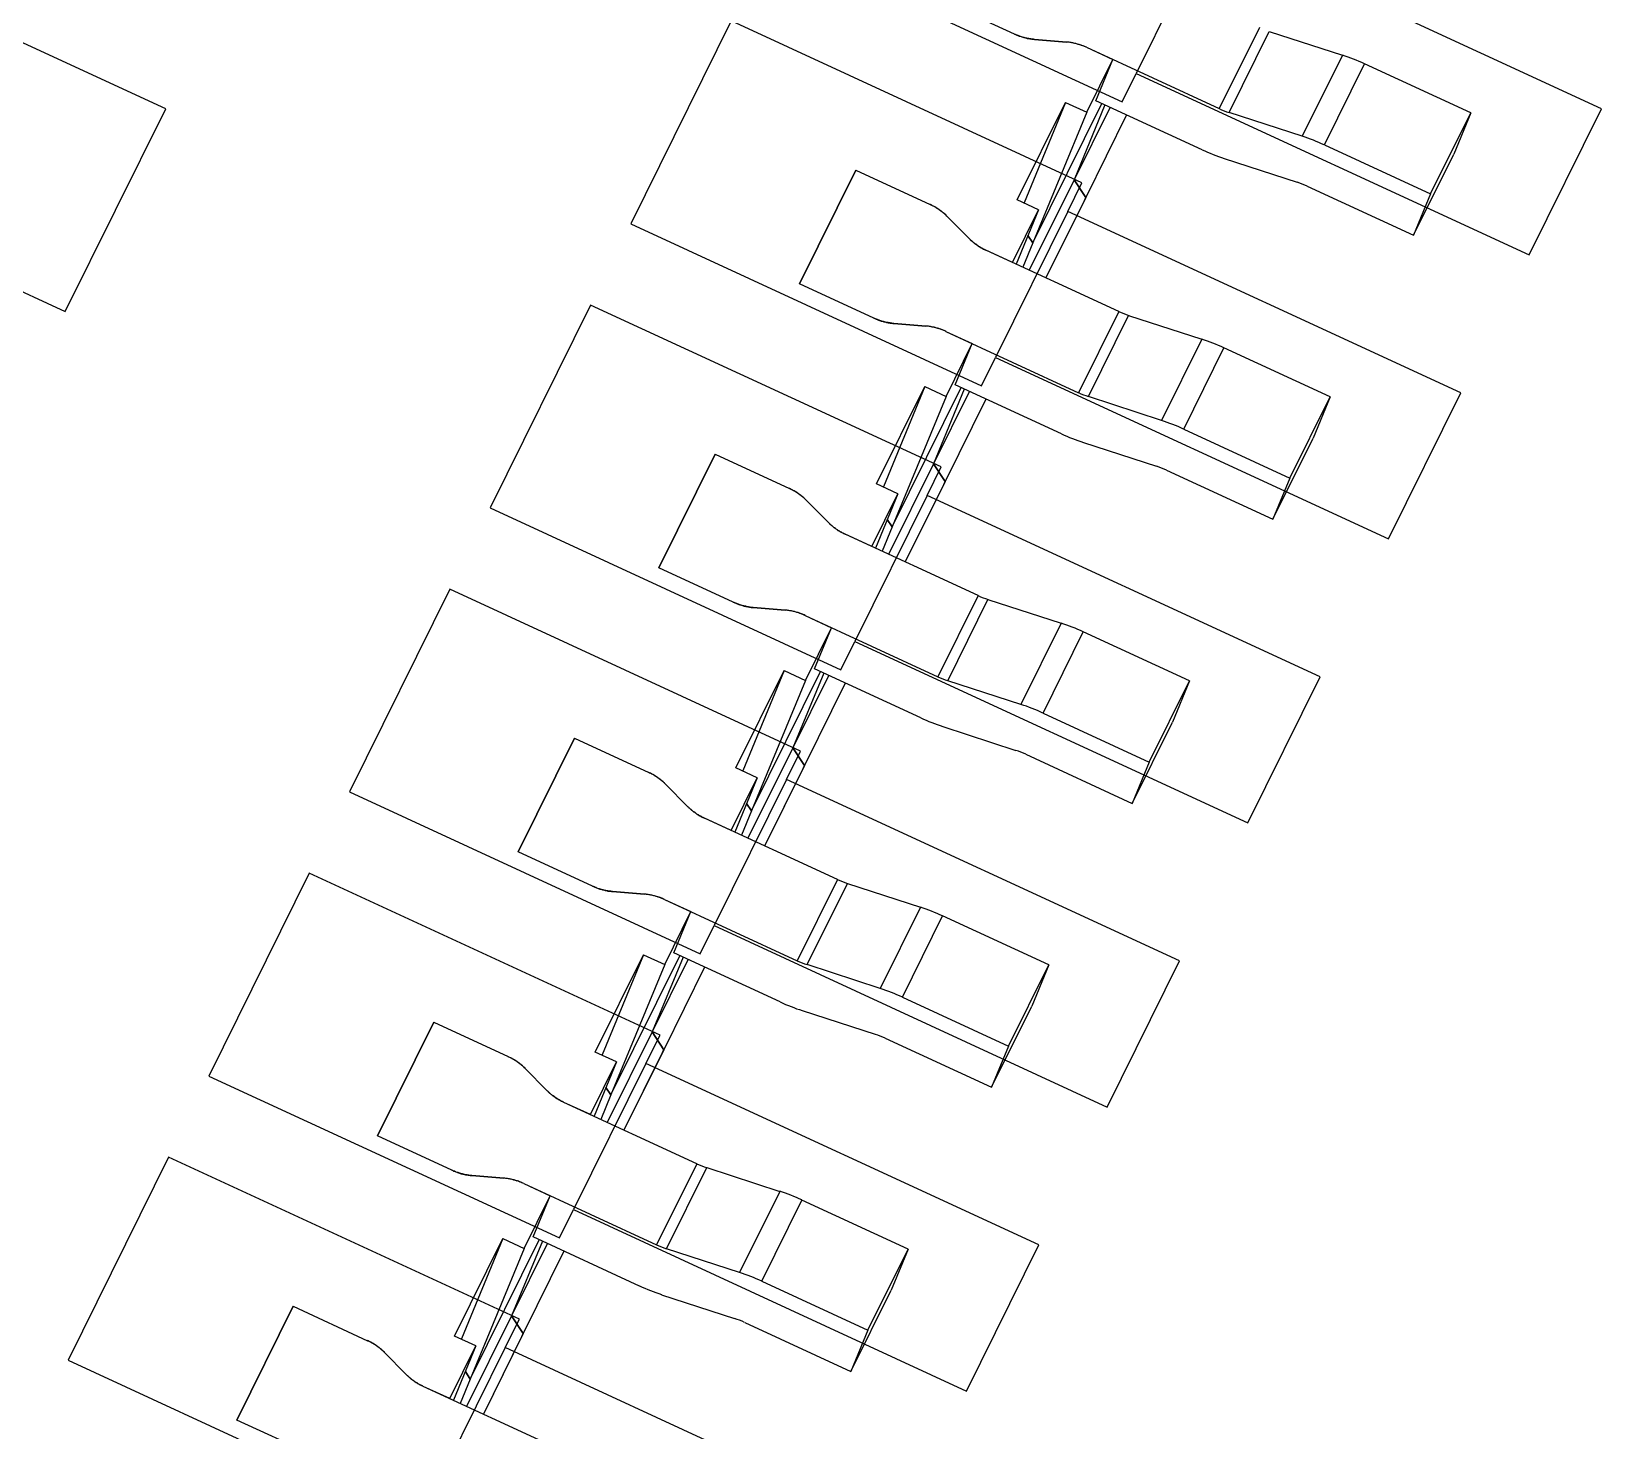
# Model space of a CAD drawing. Header units: millimetres. Extents: x 7 to 507, y -14 to 339.
# Drawn here: x 59.707 to 60.78, y 260.758 to 261.714 of the extents above; entities that cross this region are included whole.
import ezdxf

# ---------------------------------------------------------------- set-up
doc = ezdxf.new("R2010")
doc.units = ezdxf.units.MM
doc.header["$LTSCALE"] = 23.1
doc.layers.get('0').update_dxf_attribs({"linetype": 'CONTINUOUS'})
for name, color, linetype in [('_139725', 7, 'CONTINUOUS'), ('_186646', 7, 'CONTINUOUS'), ('_240873', 7, 'CONTINUOUS'), ('_499358', 7, 'CONTINUOUS'), ('_509238', 7, 'CONTINUOUS'), ('_554376', 7, 'CONTINUOUS'), ('_584557', 7, 'CONTINUOUS')]:
    doc.layers.add(name, color=color, linetype=linetype)

msp = doc.modelspace()

# ---------------------------------------------------------------- linework, layer by layer
at = {"color": 4}
for p, q in [((60.5112, 261.7849), (60.4617, 261.6851)), ((60.7797, 261.6608), (60.5112, 261.7849)), ((60.4617, 261.6851), (60.7303, 261.5611)), ((60.7303, 261.5611), (60.7797, 261.6608)), ((60.4151, 261.5908), (60.3656, 261.491)), ((60.6836, 261.4668), (60.4151, 261.5908)), ((60.3656, 261.491), (60.6342, 261.367)), ((60.6342, 261.367), (60.6836, 261.4668)), ((60.319, 261.3968), (60.2695, 261.297)), ((60.5875, 261.2728), (60.319, 261.3968)), ((60.2695, 261.297), (60.5381, 261.173)), ((60.5381, 261.173), (60.5875, 261.2728)), ((60.2229, 261.2027), (60.1734, 261.1029)), ((60.4914, 261.0787), (60.2229, 261.2027)), ((60.1734, 261.1029), (60.442, 260.9789)), ((60.442, 260.9789), (60.4914, 261.0787)), ((60.1268, 261.0087), (60.0773, 260.9089)), ((60.3953, 260.8847), (60.1268, 261.0087)), ((60.0773, 260.9089), (60.3459, 260.7849)), ((60.3459, 260.7849), (60.3953, 260.8847)), ((60.0307, 260.8146), (59.9812, 260.7148)), ((60.2992, 260.6906), (60.0307, 260.8146))]:
    msp.add_line(p, q, dxfattribs=at)
at = {"color": 1}
for p, q in [((59.7987, 261.6609), (59.5591, 261.7715)), ((60.2126, 261.7763), (60.4521, 261.6657)), ((60.1851, 261.7209), (60.1165, 261.5822)), ((60.4247, 261.6102), (60.1851, 261.7209)), ((60.4521, 261.6657), (60.4617, 261.6851)), ((59.73, 261.5223), (59.7987, 261.6609)), ((59.4905, 261.6329), (59.73, 261.5223)), ((60.4151, 261.5908), (60.4247, 261.6102)), ((60.1165, 261.5822), (60.356, 261.4716)), ((60.089, 261.5268), (60.0204, 261.3882)), ((60.3286, 261.4162), (60.089, 261.5268)), ((60.356, 261.4716), (60.3656, 261.491)), ((60.319, 261.3968), (60.3286, 261.4162)), ((60.0204, 261.3882), (60.2599, 261.2776)), ((59.9929, 261.3328), (59.9243, 261.1942)), ((60.2325, 261.2221), (59.9929, 261.3328)), ((60.2599, 261.2776), (60.2695, 261.297)), ((60.2229, 261.2027), (60.2325, 261.2221)), ((59.9243, 261.1942), (60.1638, 261.0835)), ((59.8968, 261.1387), (59.8282, 261.0001)), ((60.1364, 261.0281), (59.8968, 261.1387)), ((60.1638, 261.0835), (60.1734, 261.1029)), ((60.1268, 261.0087), (60.1364, 261.0281)), ((59.8282, 261.0001), (60.0677, 260.8895)), ((59.8007, 260.9447), (59.7321, 260.8061)), ((60.0403, 260.834), (59.8007, 260.9447)), ((60.0677, 260.8895), (60.0773, 260.9089)), ((60.0307, 260.8146), (60.0403, 260.834)), ((59.7321, 260.8061), (59.9716, 260.6954))]:
    msp.add_line(p, q, dxfattribs=at)
at = {"layer": '_139725', "color": 7}
for p, q in [((60.3786, 261.7119), (60.3278, 261.7354)), ((60.4141, 261.7065), (60.3922, 261.7083)), ((60.4277, 261.7029), (60.4458, 261.6945)), ((60.428, 261.6585), (60.4458, 261.6945)), ((60.4342, 261.6664), (60.4458, 261.6945)), ((60.3805, 261.5987), (60.4135, 261.6652)), ((60.4135, 261.6652), (60.3852, 261.5967)), ((60.3911, 261.5693), (60.4382, 261.6645)), ((60.4135, 261.6652), (60.428, 261.6585)), ((60.4437, 261.6616), (60.4193, 261.6124)), ((60.428, 261.6585), (60.3911, 261.5693)), ((60.4552, 261.6567), (60.4273, 261.6003)), ((60.2702, 261.619), (60.2317, 261.5413)), ((60.2702, 261.619), (60.321, 261.5955)), ((60.4273, 261.6003), (60.4193, 261.6124)), ((60.395, 261.5919), (60.3805, 261.5987)), ((60.4265, 261.5985), (60.4273, 261.6003)), ((60.3324, 261.5875), (60.3476, 261.5722)), ((60.3772, 261.5559), (60.395, 261.5919)), ((60.395, 261.5919), (60.3797, 261.5548)), ((60.3878, 261.5744), (60.3911, 261.5693)), ((60.3772, 261.5559), (60.359, 261.5643)), ((60.2825, 261.5179), (60.2317, 261.5413)), ((60.318, 261.5125), (60.2961, 261.5143)), ((60.3316, 261.5088), (60.3497, 261.5005)), ((60.3319, 261.4644), (60.3497, 261.5005)), ((60.3381, 261.4723), (60.3497, 261.5005)), ((60.2844, 261.4046), (60.3174, 261.4711)), ((60.3174, 261.4711), (60.2891, 261.4027)), ((60.295, 261.3753), (60.3421, 261.4704)), ((60.3174, 261.4711), (60.3319, 261.4644)), ((60.3476, 261.4676), (60.3232, 261.4183)), ((60.3319, 261.4644), (60.295, 261.3753)), ((60.3591, 261.4626), (60.3312, 261.4062)), ((60.1741, 261.4249), (60.1356, 261.3473)), ((60.1741, 261.4249), (60.2249, 261.4014)), ((60.3312, 261.4062), (60.3232, 261.4183)), ((60.2989, 261.3979), (60.2844, 261.4046)), ((60.3304, 261.4045), (60.3312, 261.4062)), ((60.2363, 261.3935), (60.2515, 261.3782)), ((60.2811, 261.3619), (60.2989, 261.3979)), ((60.2989, 261.3979), (60.2836, 261.3607)), ((60.2811, 261.3619), (60.2629, 261.3702)), ((60.2917, 261.3803), (60.295, 261.3753)), ((60.1864, 261.3238), (60.1356, 261.3473)), ((60.2219, 261.3184), (60.2, 261.3202)), ((60.2355, 261.3148), (60.2536, 261.3064)), ((60.2358, 261.2704), (60.2536, 261.3064)), ((60.242, 261.2783), (60.2536, 261.3064)), ((60.1883, 261.2106), (60.2213, 261.2771)), ((60.2213, 261.2771), (60.193, 261.2086)), ((60.1989, 261.1812), (60.246, 261.2764)), ((60.2213, 261.2771), (60.2358, 261.2704)), ((60.2515, 261.2735), (60.2271, 261.2243)), ((60.2358, 261.2704), (60.1989, 261.1812)), ((60.263, 261.2686), (60.2351, 261.2122)), ((60.078, 261.2309), (60.0395, 261.1532)), ((60.078, 261.2309), (60.1288, 261.2074)), ((60.2351, 261.2122), (60.2271, 261.2243)), ((60.2028, 261.2039), (60.1883, 261.2106)), ((60.2343, 261.2104), (60.2351, 261.2122)), ((60.1402, 261.1995), (60.1554, 261.1841)), ((60.185, 261.1678), (60.2028, 261.2039)), ((60.2028, 261.2039), (60.1875, 261.1667)), ((60.1956, 261.1863), (60.1989, 261.1812)), ((60.185, 261.1678), (60.1668, 261.1762)), ((60.0903, 261.1298), (60.0395, 261.1532)), ((60.1258, 261.1244), (60.1039, 261.1262)), ((60.1394, 261.1208), (60.1575, 261.1124)), ((60.1397, 261.0763), (60.1575, 261.1124)), ((60.1459, 261.0842), (60.1575, 261.1124)), ((60.0922, 261.0165), (60.1252, 261.083)), ((60.1252, 261.083), (60.0969, 261.0146)), ((60.1028, 260.9872), (60.1499, 261.0823)), ((60.1252, 261.083), (60.1397, 261.0763)), ((60.1397, 261.0763), (60.1028, 260.9872)), ((60.1554, 261.0795), (60.131, 261.0302)), ((60.1669, 261.0745), (60.139, 261.0181)), ((59.9819, 261.0368), (59.9434, 260.9592)), ((59.9819, 261.0368), (60.0327, 261.0134)), ((60.139, 261.0181), (60.131, 261.0302)), ((60.1067, 261.0098), (60.0922, 261.0165)), ((60.1382, 261.0164), (60.139, 261.0181)), ((60.0441, 261.0054), (60.0593, 260.9901)), ((60.0889, 260.9738), (60.1067, 261.0098)), ((60.1067, 261.0098), (60.0914, 260.9726)), ((60.0995, 260.9922), (60.1028, 260.9872)), ((60.0889, 260.9738), (60.0707, 260.9821)), ((59.9942, 260.9357), (59.9434, 260.9592)), ((60.0297, 260.9303), (60.0078, 260.9321)), ((60.0433, 260.9267), (60.0614, 260.9183)), ((60.0436, 260.8823), (60.0614, 260.9183)), ((60.0498, 260.8902), (60.0614, 260.9183)), ((59.9961, 260.8225), (60.0291, 260.889)), ((60.0291, 260.889), (60.0008, 260.8205)), ((60.0067, 260.7931), (60.0538, 260.8883)), ((60.0291, 260.889), (60.0436, 260.8823)), ((60.0436, 260.8823), (60.0067, 260.7931)), ((60.0593, 260.8854), (60.0349, 260.8362)), ((60.0708, 260.8805), (60.0429, 260.8241)), ((59.8858, 260.8428), (59.8473, 260.7651)), ((59.8858, 260.8428), (59.9366, 260.8193)), ((60.0429, 260.8241), (60.0349, 260.8362)), ((60.0421, 260.8223), (60.0429, 260.8241)), ((59.9928, 260.7797), (60.0106, 260.8158)), ((60.0106, 260.8158), (59.9953, 260.7786)), ((60.0106, 260.8158), (59.9961, 260.8225)), ((59.948, 260.8114), (59.9632, 260.796)), ((60.0034, 260.7982), (60.0067, 260.7931)), ((59.9928, 260.7797), (59.9746, 260.7881)), ((59.8981, 260.7417), (59.8473, 260.7651))]:
    msp.add_line(p, q, dxfattribs=at)
for points in [[(60.3922, 261.7083), (60.3916, 261.7084), (60.3909, 261.7084), (60.3903, 261.7085), (60.3897, 261.7086), (60.389, 261.7087), (60.3884, 261.7088), (60.3878, 261.7089), (60.3871, 261.7091), (60.3865, 261.7092), (60.3859, 261.7094), (60.3853, 261.7095), (60.3847, 261.7097), (60.384, 261.7099), (60.3834, 261.7101), (60.3828, 261.7103), (60.3822, 261.7105), (60.3816, 261.7107), (60.381, 261.7109), (60.3804, 261.7112), (60.3798, 261.7114), (60.3792, 261.7117), (60.3786, 261.7119)], [(60.4277, 261.7029), (60.4271, 261.7032), (60.4265, 261.7034), (60.4259, 261.7037), (60.4253, 261.7039), (60.4247, 261.7041), (60.4241, 261.7043), (60.4235, 261.7046), (60.4229, 261.7048), (60.4223, 261.7049), (60.4217, 261.7051), (60.421, 261.7053), (60.4204, 261.7055), (60.4198, 261.7056), (60.4192, 261.7058), (60.4185, 261.7059), (60.4179, 261.706), (60.4173, 261.7061), (60.4166, 261.7062), (60.416, 261.7063), (60.4154, 261.7064), (60.4147, 261.7065), (60.4141, 261.7065)], [(60.3476, 261.5722), (60.348, 261.5718), (60.3484, 261.5714), (60.3488, 261.571), (60.3493, 261.5707), (60.3497, 261.5703), (60.3501, 261.5699), (60.3506, 261.5695), (60.3511, 261.5691), (60.3516, 261.5688), (60.3521, 261.5684), (60.3526, 261.568), (60.3531, 261.5677), (60.3536, 261.5673), (60.3541, 261.567), (60.3547, 261.5666), (60.3552, 261.5663), (60.3557, 261.566), (60.3563, 261.5657), (60.3568, 261.5654), (60.3574, 261.5651), (60.3579, 261.5648), (60.3585, 261.5646), (60.359, 261.5643)], [(60.2961, 261.5143), (60.2955, 261.5143), (60.2948, 261.5144), (60.2942, 261.5145), (60.2936, 261.5146), (60.2929, 261.5147), (60.2923, 261.5148), (60.2917, 261.5149), (60.2911, 261.515), (60.2904, 261.5152), (60.2898, 261.5153), (60.2892, 261.5155), (60.2886, 261.5156), (60.2879, 261.5158), (60.2873, 261.516), (60.2867, 261.5162), (60.2861, 261.5164), (60.2855, 261.5166), (60.2849, 261.5169), (60.2843, 261.5171), (60.2837, 261.5174), (60.2831, 261.5176), (60.2825, 261.5179)], [(60.3316, 261.5088), (60.331, 261.5091), (60.3304, 261.5094), (60.3298, 261.5096), (60.3292, 261.5099), (60.3286, 261.5101), (60.328, 261.5103), (60.3274, 261.5105), (60.3268, 261.5107), (60.3262, 261.5109), (60.3256, 261.5111), (60.3249, 261.5112), (60.3243, 261.5114), (60.3237, 261.5116), (60.3231, 261.5117), (60.3224, 261.5118), (60.3218, 261.512), (60.3212, 261.5121), (60.3205, 261.5122), (60.3199, 261.5123), (60.3193, 261.5123), (60.3186, 261.5124), (60.318, 261.5125)], [(60.2515, 261.3782), (60.2519, 261.3778), (60.2523, 261.3774), (60.2527, 261.377), (60.2532, 261.3766), (60.2536, 261.3762), (60.254, 261.3759), (60.2545, 261.3755), (60.255, 261.3751), (60.2555, 261.3747), (60.256, 261.3743), (60.2565, 261.374), (60.257, 261.3736), (60.2575, 261.3733), (60.258, 261.3729), (60.2586, 261.3726), (60.2591, 261.3723), (60.2596, 261.372), (60.2602, 261.3717), (60.2607, 261.3714), (60.2613, 261.3711), (60.2618, 261.3708), (60.2624, 261.3705), (60.2629, 261.3702)], [(60.2, 261.3202), (60.1994, 261.3203), (60.1988, 261.3203), (60.1981, 261.3204), (60.1975, 261.3205), (60.1968, 261.3206), (60.1962, 261.3207), (60.1956, 261.3208), (60.195, 261.321), (60.1943, 261.3211), (60.1937, 261.3213), (60.1931, 261.3214), (60.1925, 261.3216), (60.1918, 261.3218), (60.1912, 261.322), (60.1906, 261.3222), (60.19, 261.3224), (60.1894, 261.3226), (60.1888, 261.3228), (60.1882, 261.3231), (60.1876, 261.3233), (60.187, 261.3236), (60.1864, 261.3238)], [(60.2355, 261.3148), (60.2349, 261.3151), (60.2343, 261.3153), (60.2337, 261.3156), (60.2331, 261.3158), (60.2325, 261.316), (60.2319, 261.3162), (60.2313, 261.3165), (60.2307, 261.3167), (60.2301, 261.3168), (60.2295, 261.317), (60.2288, 261.3172), (60.2282, 261.3174), (60.2276, 261.3175), (60.227, 261.3177), (60.2263, 261.3178), (60.2257, 261.3179), (60.2251, 261.318), (60.2244, 261.3181), (60.2238, 261.3182), (60.2232, 261.3183), (60.2225, 261.3184), (60.2219, 261.3184)], [(60.1554, 261.1841), (60.1558, 261.1837), (60.1562, 261.1833), (60.1566, 261.183), (60.1571, 261.1826), (60.1575, 261.1822), (60.1579, 261.1818), (60.1584, 261.1814), (60.1589, 261.181), (60.1594, 261.1807), (60.1599, 261.1803), (60.1604, 261.1799), (60.1609, 261.1796), (60.1614, 261.1792), (60.1619, 261.1789), (60.1625, 261.1785), (60.163, 261.1782), (60.1635, 261.1779), (60.1641, 261.1776), (60.1646, 261.1773), (60.1652, 261.177), (60.1657, 261.1767), (60.1663, 261.1765), (60.1668, 261.1762)], [(60.1039, 261.1262), (60.1033, 261.1262), (60.1027, 261.1263), (60.102, 261.1264), (60.1014, 261.1265), (60.1007, 261.1266), (60.1001, 261.1267), (60.0995, 261.1268), (60.0989, 261.1269), (60.0982, 261.1271), (60.0976, 261.1272), (60.097, 261.1274), (60.0964, 261.1276), (60.0957, 261.1277), (60.0951, 261.1279), (60.0945, 261.1281), (60.0939, 261.1283), (60.0933, 261.1285), (60.0927, 261.1288), (60.0921, 261.129), (60.0915, 261.1293), (60.0909, 261.1295), (60.0903, 261.1298)], [(60.1394, 261.1208), (60.1388, 261.121), (60.1382, 261.1213), (60.1376, 261.1215), (60.137, 261.1218), (60.1364, 261.122), (60.1358, 261.1222), (60.1352, 261.1224), (60.1346, 261.1226), (60.134, 261.1228), (60.1334, 261.123), (60.1327, 261.1232), (60.1321, 261.1233), (60.1315, 261.1235), (60.1309, 261.1236), (60.1302, 261.1237), (60.1296, 261.1239), (60.129, 261.124), (60.1283, 261.1241), (60.1277, 261.1242), (60.1271, 261.1242), (60.1264, 261.1243), (60.1258, 261.1244)], [(60.0593, 260.9901), (60.0597, 260.9897), (60.0601, 260.9893), (60.0605, 260.9889), (60.061, 260.9885), (60.0614, 260.9881), (60.0618, 260.9878), (60.0623, 260.9874), (60.0628, 260.987), (60.0633, 260.9866), (60.0638, 260.9862), (60.0643, 260.9859), (60.0648, 260.9855), (60.0653, 260.9852), (60.0658, 260.9848), (60.0664, 260.9845), (60.0669, 260.9842), (60.0674, 260.9839), (60.068, 260.9836), (60.0685, 260.9833), (60.0691, 260.983), (60.0696, 260.9827), (60.0702, 260.9824), (60.0707, 260.9821)], [(60.0078, 260.9321), (60.0072, 260.9322), (60.0066, 260.9322), (60.0059, 260.9323), (60.0053, 260.9324), (60.0047, 260.9325), (60.004, 260.9326), (60.0034, 260.9327), (60.0028, 260.9329), (60.0021, 260.933), (60.0015, 260.9332), (60.0009, 260.9333), (60.0003, 260.9335), (59.9996, 260.9337), (59.999, 260.9339), (59.9984, 260.9341), (59.9978, 260.9343), (59.9972, 260.9345), (59.9966, 260.9347), (59.996, 260.935), (59.9954, 260.9352), (59.9948, 260.9355), (59.9942, 260.9357)], [(60.0433, 260.9267), (60.0427, 260.927), (60.0421, 260.9272), (60.0415, 260.9275), (60.0409, 260.9277), (60.0403, 260.9279), (60.0397, 260.9282), (60.0391, 260.9284), (60.0385, 260.9286), (60.0379, 260.9288), (60.0373, 260.9289), (60.0367, 260.9291), (60.036, 260.9293), (60.0354, 260.9294), (60.0348, 260.9296), (60.0341, 260.9297), (60.0335, 260.9298), (60.0329, 260.9299), (60.0322, 260.93), (60.0316, 260.9301), (60.031, 260.9302), (60.0303, 260.9303), (60.0297, 260.9303)], [(59.9632, 260.796), (59.9636, 260.7956), (59.964, 260.7952), (59.9644, 260.7949), (59.9649, 260.7945), (59.9653, 260.7941), (59.9657, 260.7937), (59.9662, 260.7933), (59.9667, 260.7929), (59.9672, 260.7926), (59.9677, 260.7922), (59.9682, 260.7918), (59.9687, 260.7915), (59.9692, 260.7911), (59.9697, 260.7908), (59.9703, 260.7905), (59.9708, 260.7901), (59.9713, 260.7898), (59.9719, 260.7895), (59.9724, 260.7892), (59.973, 260.7889), (59.9735, 260.7886), (59.9741, 260.7884), (59.9746, 260.7881)]]:
    msp.add_lwpolyline(points, dxfattribs=at)
for centre, radius, start, end in [((60.3038, 261.5582), 0.041, 58.6072, 65.2214), ((60.3046, 261.5595), 0.0395, 51.8372, 58.6176), ((60.306, 261.5613), 0.0373, 44.7962, 51.8472), ((60.2077, 261.3642), 0.041, 58.6072, 65.2214), ((60.2085, 261.3655), 0.0395, 51.8372, 58.6176), ((60.2099, 261.3672), 0.0373, 44.7962, 51.8472), ((60.1116, 261.1702), 0.041, 58.6072, 65.2214), ((60.1124, 261.1714), 0.0395, 51.8372, 58.6176), ((60.1138, 261.1732), 0.0373, 44.7962, 51.8472), ((60.0155, 260.9761), 0.041, 58.6072, 65.2214), ((60.0163, 260.9774), 0.0395, 51.8372, 58.6176), ((60.0177, 260.9791), 0.0373, 44.7962, 51.8472), ((59.9194, 260.7821), 0.041, 58.6072, 65.2214), ((59.9202, 260.7833), 0.0395, 51.8372, 58.6176), ((59.9216, 260.7851), 0.0373, 44.7962, 51.8472)]:
    msp.add_arc(centre, radius, start, end, dxfattribs=at)
at = {"layer": '_186646', "color": 9}
for p, q in [((60.2317, 261.5413), (60.2702, 261.619)), ((60.4498, 261.5224), (60.4223, 261.4669)), ((60.4292, 261.4643), (60.4566, 261.5197)), ((60.5066, 261.5035), (60.4791, 261.448)), ((60.4942, 261.4421), (60.5216, 261.4976))]:
    msp.add_line(p, q, dxfattribs=at)
at = {"layer": '_186646', "color": 7}
for p, q in [((60.2702, 261.619), (60.321, 261.5955)), ((60.3476, 261.5722), (60.3324, 261.5875)), ((60.4498, 261.5224), (60.359, 261.5643)), ((60.2825, 261.5179), (60.2317, 261.5413)), ((60.2961, 261.5143), (60.318, 261.5125)), ((60.4566, 261.5197), (60.5066, 261.5035)), ((60.3316, 261.5088), (60.4223, 261.4669)), ((60.5942, 261.4641), (60.5216, 261.4976)), ((60.295, 261.3753), (60.3421, 261.4704)), ((60.3443, 261.4694), (60.3232, 261.4183)), ((60.4107, 261.4388), (60.3381, 261.4723)), ((60.4791, 261.448), (60.4292, 261.4643)), ((60.5668, 261.4086), (60.5942, 261.4641)), ((60.5942, 261.4641), (60.5826, 261.4359)), ((60.4942, 261.4421), (60.5668, 261.4086)), ((60.5551, 261.3805), (60.5826, 261.4359)), ((60.4257, 261.4329), (60.4757, 261.4167)), ((60.3232, 261.4183), (60.2926, 261.3565)), ((60.3232, 261.4183), (60.3312, 261.4062)), ((60.4825, 261.414), (60.5551, 261.3805)), ((60.3312, 261.4062), (60.304, 261.3513)), ((60.3304, 261.4045), (60.304, 261.3513)), ((60.3312, 261.4062), (60.3304, 261.4045)), ((60.5668, 261.4086), (60.5551, 261.3805)), ((60.295, 261.3753), (60.2881, 261.3586)), ((60.295, 261.3753), (60.2917, 261.3803))]:
    msp.add_line(p, q, dxfattribs=at)
for points in [[(60.3324, 261.5875), (60.332, 261.588), (60.3316, 261.5883), (60.3312, 261.5887), (60.3308, 261.5891), (60.3303, 261.5895), (60.3299, 261.5899), (60.3294, 261.5903), (60.3289, 261.5907), (60.3284, 261.591), (60.3279, 261.5914), (60.3274, 261.5918), (60.3269, 261.5921), (60.3264, 261.5925), (60.3259, 261.5928), (60.3254, 261.5931), (60.3248, 261.5935), (60.3243, 261.5938), (60.3237, 261.5941), (60.3232, 261.5944), (60.3226, 261.5947), (60.3221, 261.595), (60.3215, 261.5952), (60.321, 261.5955)], [(60.359, 261.5643), (60.3585, 261.5645), (60.358, 261.5648), (60.3574, 261.5651), (60.3569, 261.5653), (60.3564, 261.5656), (60.3559, 261.5659), (60.3553, 261.5662), (60.3548, 261.5665), (60.3543, 261.5669), (60.3538, 261.5672), (60.3533, 261.5675), (60.3528, 261.5679), (60.3523, 261.5683), (60.3518, 261.5686), (60.3513, 261.569), (60.3508, 261.5694), (60.3503, 261.5698), (60.3498, 261.5702), (60.3494, 261.5706), (60.3489, 261.571), (60.3485, 261.5714), (60.348, 261.5718), (60.3476, 261.5722)], [(60.2825, 261.5179), (60.2831, 261.5176), (60.2836, 261.5174), (60.2842, 261.5172), (60.2847, 261.5169), (60.2853, 261.5167), (60.2858, 261.5165), (60.2864, 261.5163), (60.287, 261.5161), (60.2876, 261.5159), (60.2882, 261.5157), (60.2888, 261.5156), (60.2894, 261.5154), (60.29, 261.5153), (60.2906, 261.5151), (60.2912, 261.515), (60.2918, 261.5149), (60.2924, 261.5147), (60.293, 261.5146), (60.2937, 261.5145), (60.2943, 261.5145), (60.2949, 261.5144), (60.2955, 261.5143), (60.2961, 261.5143)]]:
    msp.add_lwpolyline(points, dxfattribs=at)
for centre, radius, start, end in [((60.4759, 261.5789), 0.0622, 245.2036, 251.9768), ((60.3148, 261.4738), 0.0388, 78.4075, 85.2823), ((60.3145, 261.4721), 0.0405, 71.7683, 78.443), ((60.3142, 261.4713), 0.0414, 65.2148, 71.7879), ((60.4646, 261.3743), 0.1358, 65.1782, 72.0022), ((60.4482, 261.523), 0.0617, 245.1782, 252.0022), ((60.4368, 261.3179), 0.1368, 65.2036, 71.9768), ((60.4681, 261.563), 0.1368, 245.2036, 251.9768), ((60.4566, 261.358), 0.0617, 65.1782, 72.0022)]:
    msp.add_arc(centre, radius, start, end, dxfattribs=at)
at = {"layer": '_240873', "color": 9}
msp.add_line((59.8473, 260.7651), (59.8858, 260.8428), dxfattribs=at)
at = {"layer": '_240873', "color": 7}
for p, q in [((59.8858, 260.8428), (59.9366, 260.8193)), ((59.9632, 260.796), (59.948, 260.8114)), ((60.0654, 260.7462), (59.9746, 260.7881)), ((59.8981, 260.7417), (59.8473, 260.7651))]:
    msp.add_line(p, q, dxfattribs=at)
for points in [[(59.948, 260.8114), (59.9476, 260.8118), (59.9472, 260.8122), (59.9468, 260.8125), (59.9464, 260.8129), (59.9459, 260.8133), (59.9455, 260.8137), (59.945, 260.8141), (59.9445, 260.8145), (59.944, 260.8148), (59.9435, 260.8152), (59.943, 260.8156), (59.9425, 260.8159), (59.942, 260.8163), (59.9415, 260.8166), (59.941, 260.8169), (59.9404, 260.8173), (59.9399, 260.8176), (59.9394, 260.8179), (59.9388, 260.8182), (59.9383, 260.8185), (59.9377, 260.8188), (59.9371, 260.819), (59.9366, 260.8193)], [(59.9746, 260.7881), (59.9741, 260.7884), (59.9736, 260.7886), (59.9731, 260.7889), (59.9725, 260.7892), (59.972, 260.7894), (59.9715, 260.7897), (59.971, 260.79), (59.9704, 260.7904), (59.9699, 260.7907), (59.9694, 260.791), (59.9689, 260.7914), (59.9684, 260.7917), (59.9679, 260.7921), (59.9674, 260.7924), (59.9669, 260.7928), (59.9664, 260.7932), (59.9659, 260.7936), (59.9655, 260.794), (59.965, 260.7944), (59.9645, 260.7948), (59.9641, 260.7952), (59.9636, 260.7956), (59.9632, 260.796)]]:
    msp.add_lwpolyline(points, dxfattribs=at)
at = {"layer": '_499358', "color": 9}
for p, q in [((60.0395, 261.1532), (60.078, 261.2309)), ((60.2576, 261.1343), (60.2301, 261.0789)), ((60.237, 261.0762), (60.2644, 261.1316)), ((60.3144, 261.1154), (60.2869, 261.0599)), ((60.302, 261.054), (60.3295, 261.1095))]:
    msp.add_line(p, q, dxfattribs=at)
at = {"layer": '_499358', "color": 7}
for p, q in [((60.078, 261.2309), (60.1288, 261.2074)), ((60.1554, 261.1841), (60.1402, 261.1995)), ((60.2576, 261.1343), (60.1668, 261.1762)), ((60.0903, 261.1298), (60.0395, 261.1532)), ((60.1039, 261.1262), (60.1258, 261.1244)), ((60.2644, 261.1316), (60.3144, 261.1154)), ((60.1394, 261.1208), (60.2301, 261.0789)), ((60.402, 261.076), (60.3295, 261.1095)), ((60.1028, 260.9872), (60.1499, 261.0823)), ((60.1522, 261.0813), (60.131, 261.0302)), ((60.2185, 261.0507), (60.1459, 261.0842)), ((60.2869, 261.0599), (60.237, 261.0762)), ((60.3746, 261.0205), (60.402, 261.076)), ((60.402, 261.076), (60.3904, 261.0478)), ((60.302, 261.054), (60.3746, 261.0205)), ((60.2335, 261.0448), (60.2835, 261.0286)), ((60.3629, 260.9924), (60.3904, 261.0478)), ((60.131, 261.0302), (60.1004, 260.9684)), ((60.131, 261.0302), (60.139, 261.0181)), ((60.139, 261.0181), (60.1118, 260.9632)), ((60.1382, 261.0164), (60.1118, 260.9632)), ((60.139, 261.0181), (60.1382, 261.0164)), ((60.2903, 261.0259), (60.3629, 260.9924)), ((60.3746, 261.0205), (60.3629, 260.9924)), ((60.1028, 260.9872), (60.0959, 260.9705)), ((60.1028, 260.9872), (60.0995, 260.9922))]:
    msp.add_line(p, q, dxfattribs=at)
for points in [[(60.1402, 261.1995), (60.1398, 261.1999), (60.1394, 261.2003), (60.139, 261.2006), (60.1386, 261.201), (60.1381, 261.2014), (60.1377, 261.2018), (60.1372, 261.2022), (60.1367, 261.2026), (60.1362, 261.2029), (60.1357, 261.2033), (60.1352, 261.2037), (60.1347, 261.204), (60.1342, 261.2044), (60.1337, 261.2047), (60.1332, 261.205), (60.1326, 261.2054), (60.1321, 261.2057), (60.1315, 261.206), (60.131, 261.2063), (60.1305, 261.2066), (60.1299, 261.2069), (60.1293, 261.2071), (60.1288, 261.2074)], [(60.1668, 261.1762), (60.1663, 261.1764), (60.1658, 261.1767), (60.1652, 261.177), (60.1647, 261.1773), (60.1642, 261.1775), (60.1637, 261.1778), (60.1632, 261.1781), (60.1626, 261.1785), (60.1621, 261.1788), (60.1616, 261.1791), (60.1611, 261.1794), (60.1606, 261.1798), (60.1601, 261.1802), (60.1596, 261.1805), (60.1591, 261.1809), (60.1586, 261.1813), (60.1581, 261.1817), (60.1577, 261.1821), (60.1572, 261.1825), (60.1567, 261.1829), (60.1563, 261.1833), (60.1558, 261.1837), (60.1554, 261.1841)], [(60.0903, 261.1298), (60.0909, 261.1295), (60.0914, 261.1293), (60.092, 261.1291), (60.0925, 261.1288), (60.0931, 261.1286), (60.0936, 261.1284), (60.0942, 261.1282), (60.0948, 261.128), (60.0954, 261.1278), (60.096, 261.1277), (60.0966, 261.1275), (60.0972, 261.1273), (60.0978, 261.1272), (60.0984, 261.127), (60.099, 261.1269), (60.0996, 261.1268), (60.1002, 261.1267), (60.1008, 261.1265), (60.1015, 261.1264), (60.1021, 261.1264), (60.1027, 261.1263), (60.1033, 261.1262), (60.1039, 261.1262)]]:
    msp.add_lwpolyline(points, dxfattribs=at)
for centre, radius, start, end in [((60.2837, 261.1908), 0.0622, 245.2036, 251.9768), ((60.1226, 261.0857), 0.0388, 78.4075, 85.2823), ((60.1223, 261.084), 0.0405, 71.7683, 78.443), ((60.122, 261.0832), 0.0414, 65.2148, 71.7879), ((60.2724, 260.9862), 0.1358, 65.1782, 72.0022), ((60.256, 261.1349), 0.0617, 245.1782, 252.0022), ((60.2446, 260.9298), 0.1368, 65.2036, 71.9768), ((60.2759, 261.1749), 0.1368, 245.2036, 251.9768), ((60.2644, 260.9699), 0.0617, 65.1782, 72.0022)]:
    msp.add_arc(centre, radius, start, end, dxfattribs=at)
at = {"layer": '_509238', "color": 9}
for p, q in [((60.1356, 261.3473), (60.1741, 261.4249)), ((60.3537, 261.3283), (60.3262, 261.2729)), ((60.3331, 261.2702), (60.3605, 261.3257)), ((60.4105, 261.3094), (60.383, 261.254)), ((60.3981, 261.2481), (60.4256, 261.3035))]:
    msp.add_line(p, q, dxfattribs=at)
at = {"layer": '_509238', "color": 7}
for p, q in [((60.1741, 261.4249), (60.2249, 261.4014)), ((60.2515, 261.3782), (60.2363, 261.3935)), ((60.3537, 261.3283), (60.2629, 261.3702)), ((60.1864, 261.3238), (60.1356, 261.3473)), ((60.2, 261.3202), (60.2219, 261.3184)), ((60.3605, 261.3257), (60.4105, 261.3094)), ((60.2355, 261.3148), (60.3262, 261.2729)), ((60.4981, 261.27), (60.4256, 261.3035)), ((60.1989, 261.1812), (60.246, 261.2764)), ((60.2483, 261.2754), (60.2271, 261.2243)), ((60.3146, 261.2447), (60.242, 261.2783)), ((60.383, 261.254), (60.3331, 261.2702)), ((60.4707, 261.2146), (60.4981, 261.27)), ((60.4981, 261.27), (60.4865, 261.2419)), ((60.3981, 261.2481), (60.4707, 261.2146)), ((60.459, 261.1864), (60.4865, 261.2419)), ((60.3296, 261.2388), (60.3796, 261.2226)), ((60.2271, 261.2243), (60.1965, 261.1625)), ((60.2271, 261.2243), (60.2351, 261.2122)), ((60.3864, 261.2199), (60.459, 261.1864)), ((60.2351, 261.2122), (60.2079, 261.1572)), ((60.2343, 261.2104), (60.2079, 261.1572)), ((60.2351, 261.2122), (60.2343, 261.2104)), ((60.4707, 261.2146), (60.459, 261.1864)), ((60.1989, 261.1812), (60.192, 261.1646)), ((60.1989, 261.1812), (60.1956, 261.1863))]:
    msp.add_line(p, q, dxfattribs=at)
for points in [[(60.2363, 261.3935), (60.2359, 261.3939), (60.2355, 261.3943), (60.2351, 261.3947), (60.2347, 261.3951), (60.2342, 261.3955), (60.2338, 261.3958), (60.2333, 261.3962), (60.2328, 261.3966), (60.2323, 261.397), (60.2318, 261.3974), (60.2313, 261.3977), (60.2308, 261.3981), (60.2303, 261.3984), (60.2298, 261.3988), (60.2293, 261.3991), (60.2287, 261.3994), (60.2282, 261.3997), (60.2276, 261.4), (60.2271, 261.4003), (60.2266, 261.4006), (60.226, 261.4009), (60.2254, 261.4012), (60.2249, 261.4014)], [(60.2629, 261.3702), (60.2624, 261.3705), (60.2619, 261.3708), (60.2613, 261.371), (60.2608, 261.3713), (60.2603, 261.3716), (60.2598, 261.3719), (60.2593, 261.3722), (60.2587, 261.3725), (60.2582, 261.3728), (60.2577, 261.3732), (60.2572, 261.3735), (60.2567, 261.3738), (60.2562, 261.3742), (60.2557, 261.3746), (60.2552, 261.3749), (60.2547, 261.3753), (60.2542, 261.3757), (60.2537, 261.3761), (60.2533, 261.3765), (60.2528, 261.3769), (60.2524, 261.3773), (60.2519, 261.3778), (60.2515, 261.3782)], [(60.1864, 261.3238), (60.187, 261.3236), (60.1875, 261.3233), (60.1881, 261.3231), (60.1886, 261.3229), (60.1892, 261.3227), (60.1897, 261.3225), (60.1903, 261.3223), (60.1909, 261.3221), (60.1915, 261.3219), (60.1921, 261.3217), (60.1927, 261.3215), (60.1933, 261.3214), (60.1939, 261.3212), (60.1945, 261.3211), (60.1951, 261.3209), (60.1957, 261.3208), (60.1963, 261.3207), (60.1969, 261.3206), (60.1976, 261.3205), (60.1982, 261.3204), (60.1988, 261.3203), (60.1994, 261.3203), (60.2, 261.3202)]]:
    msp.add_lwpolyline(points, dxfattribs=at)
for centre, radius, start, end in [((60.3798, 261.3848), 0.0622, 245.2036, 251.9768), ((60.2187, 261.2797), 0.0388, 78.4075, 85.2823), ((60.2184, 261.278), 0.0405, 71.7683, 78.443), ((60.2181, 261.2772), 0.0414, 65.2148, 71.7879), ((60.3685, 261.1803), 0.1358, 65.1782, 72.0022), ((60.3521, 261.3289), 0.0617, 245.1782, 252.0022), ((60.3407, 261.1239), 0.1368, 65.2036, 71.9768), ((60.372, 261.369), 0.1368, 245.2036, 251.9768), ((60.3605, 261.1639), 0.0617, 65.1782, 72.0022)]:
    msp.add_arc(centre, radius, start, end, dxfattribs=at)
at = {"layer": '_554376', "color": 9}
for p, q in [((59.9434, 260.9592), (59.9819, 261.0368)), ((60.1615, 260.9402), (60.134, 260.8848)), ((60.1409, 260.8821), (60.1683, 260.9376)), ((60.2183, 260.9213), (60.1908, 260.8659)), ((60.2059, 260.86), (60.2334, 260.9154))]:
    msp.add_line(p, q, dxfattribs=at)
at = {"layer": '_554376', "color": 7}
for p, q in [((59.9819, 261.0368), (60.0327, 261.0134)), ((60.0593, 260.9901), (60.0441, 261.0054)), ((60.1615, 260.9402), (60.0707, 260.9821)), ((59.9942, 260.9357), (59.9434, 260.9592)), ((60.0078, 260.9321), (60.0297, 260.9303)), ((60.1683, 260.9376), (60.2183, 260.9213)), ((60.0433, 260.9267), (60.134, 260.8848)), ((60.3059, 260.8819), (60.2334, 260.9154)), ((60.0067, 260.7931), (60.0538, 260.8883)), ((60.0561, 260.8873), (60.0349, 260.8362)), ((60.1224, 260.8566), (60.0498, 260.8902)), ((60.1908, 260.8659), (60.1409, 260.8821)), ((60.2785, 260.8265), (60.3059, 260.8819)), ((60.3059, 260.8819), (60.2943, 260.8538)), ((60.2059, 260.86), (60.2785, 260.8265)), ((60.1374, 260.8507), (60.1874, 260.8345)), ((60.2668, 260.7983), (60.2943, 260.8538)), ((60.0349, 260.8362), (60.0043, 260.7744)), ((60.0349, 260.8362), (60.0429, 260.8241)), ((60.0429, 260.8241), (60.0157, 260.7692)), ((60.0429, 260.8241), (60.0421, 260.8223)), ((60.1943, 260.8318), (60.2668, 260.7983)), ((60.2785, 260.8265), (60.2668, 260.7983)), ((60.0421, 260.8223), (60.0157, 260.7691)), ((60.0067, 260.7931), (59.9998, 260.7765)), ((60.0067, 260.7931), (60.0034, 260.7982))]:
    msp.add_line(p, q, dxfattribs=at)
for points in [[(60.0441, 261.0054), (60.0437, 261.0058), (60.0433, 261.0062), (60.0429, 261.0066), (60.0425, 261.007), (60.042, 261.0074), (60.0416, 261.0077), (60.0411, 261.0081), (60.0406, 261.0085), (60.0401, 261.0089), (60.0396, 261.0093), (60.0391, 261.0096), (60.0386, 261.01), (60.0381, 261.0103), (60.0376, 261.0107), (60.0371, 261.011), (60.0365, 261.0113), (60.036, 261.0116), (60.0355, 261.0119), (60.0349, 261.0122), (60.0344, 261.0125), (60.0338, 261.0128), (60.0332, 261.0131), (60.0327, 261.0134)], [(60.0707, 260.9821), (60.0702, 260.9824), (60.0697, 260.9827), (60.0691, 260.9829), (60.0686, 260.9832), (60.0681, 260.9835), (60.0676, 260.9838), (60.0671, 260.9841), (60.0665, 260.9844), (60.066, 260.9847), (60.0655, 260.9851), (60.065, 260.9854), (60.0645, 260.9858), (60.064, 260.9861), (60.0635, 260.9865), (60.063, 260.9868), (60.0625, 260.9872), (60.062, 260.9876), (60.0616, 260.988), (60.0611, 260.9884), (60.0606, 260.9888), (60.0602, 260.9892), (60.0597, 260.9897), (60.0593, 260.9901)], [(59.9942, 260.9357), (59.9948, 260.9355), (59.9953, 260.9352), (59.9959, 260.935), (59.9964, 260.9348), (59.997, 260.9346), (59.9975, 260.9344), (59.9981, 260.9342), (59.9987, 260.934), (59.9993, 260.9338), (59.9999, 260.9336), (60.0005, 260.9334), (60.0011, 260.9333), (60.0017, 260.9331), (60.0023, 260.933), (60.0029, 260.9328), (60.0035, 260.9327), (60.0041, 260.9326), (60.0047, 260.9325), (60.0054, 260.9324), (60.006, 260.9323), (60.0066, 260.9322), (60.0072, 260.9322), (60.0078, 260.9321)]]:
    msp.add_lwpolyline(points, dxfattribs=at)
for centre, radius, start, end in [((60.0265, 260.8916), 0.0388, 78.4075, 85.2823), ((60.1876, 260.9967), 0.0622, 245.2036, 251.9768), ((60.0262, 260.8899), 0.0405, 71.7683, 78.443), ((60.0259, 260.8891), 0.0414, 65.2148, 71.7879), ((60.1763, 260.7922), 0.1358, 65.1782, 72.0022), ((60.1599, 260.9408), 0.0617, 245.1782, 252.0022), ((60.1485, 260.7358), 0.1368, 65.2036, 71.9768), ((60.1798, 260.9809), 0.1368, 245.2036, 251.9768), ((60.1683, 260.7758), 0.0617, 65.1782, 72.0022)]:
    msp.add_arc(centre, radius, start, end, dxfattribs=at)
at = {"layer": '_584557', "color": 7}
for p, q in [((60.3786, 261.7119), (60.3278, 261.7354)), ((60.5527, 261.7138), (60.6027, 261.6975)), ((60.3922, 261.7083), (60.4141, 261.7065)), ((60.4277, 261.7029), (60.5184, 261.661)), ((60.6903, 261.6581), (60.6177, 261.6916)), ((60.3911, 261.5693), (60.4382, 261.6645)), ((60.4404, 261.6635), (60.4193, 261.6124)), ((60.5068, 261.6328), (60.4342, 261.6664)), ((60.5752, 261.6421), (60.5253, 261.6583)), ((60.6629, 261.6027), (60.6903, 261.6581)), ((60.6903, 261.6581), (60.6787, 261.63)), ((60.5903, 261.6362), (60.6629, 261.6027)), ((60.6512, 261.5745), (60.6787, 261.63)), ((60.5218, 261.6269), (60.5718, 261.6107)), ((60.4193, 261.6124), (60.3887, 261.5506)), ((60.4193, 261.6124), (60.4273, 261.6003)), ((60.5786, 261.608), (60.6512, 261.5745)), ((60.4273, 261.6003), (60.4001, 261.5453)), ((60.4265, 261.5985), (60.4001, 261.5453)), ((60.4273, 261.6003), (60.4265, 261.5985)), ((60.6629, 261.6027), (60.6512, 261.5745)), ((60.3911, 261.5693), (60.3878, 261.5744)), ((60.3911, 261.5693), (60.3842, 261.5527))]:
    msp.add_line(p, q, dxfattribs=at)
at = {"layer": '_584557', "color": 9}
for p, q in [((60.5459, 261.7164), (60.5184, 261.661)), ((60.5253, 261.6583), (60.5527, 261.7138)), ((60.6027, 261.6975), (60.5752, 261.6421)), ((60.5903, 261.6362), (60.6177, 261.6916))]:
    msp.add_line(p, q, dxfattribs=at)
at = {"layer": '_584557', "color": 7}
msp.add_lwpolyline([(60.3786, 261.7119), (60.3792, 261.7117), (60.3797, 261.7114), (60.3803, 261.7112), (60.3808, 261.711), (60.3814, 261.7108), (60.3819, 261.7106), (60.3825, 261.7104), (60.3831, 261.7102), (60.3837, 261.71), (60.3843, 261.7098), (60.3849, 261.7096), (60.3855, 261.7095), (60.3861, 261.7093), (60.3867, 261.7092), (60.3873, 261.709), (60.3879, 261.7089), (60.3885, 261.7088), (60.3891, 261.7087), (60.3898, 261.7086), (60.3904, 261.7085), (60.391, 261.7084), (60.3916, 261.7084), (60.3922, 261.7083)], dxfattribs=at)
for centre, radius, start, end in [((60.4109, 261.6678), 0.0388, 78.4075, 85.2823), ((60.4106, 261.6661), 0.0405, 71.7683, 78.443), ((60.4103, 261.6653), 0.0414, 65.2148, 71.7879), ((60.5607, 261.5684), 0.1358, 65.1782, 72.0022), ((60.5443, 261.717), 0.0617, 245.1782, 252.0022), ((60.5329, 261.512), 0.1368, 65.2036, 71.9768), ((60.5642, 261.7571), 0.1368, 245.2036, 251.9768), ((60.5527, 261.552), 0.0617, 65.1782, 72.0022)]:
    msp.add_arc(centre, radius, start, end, dxfattribs=at)

doc.saveas('drawing.dxf')
